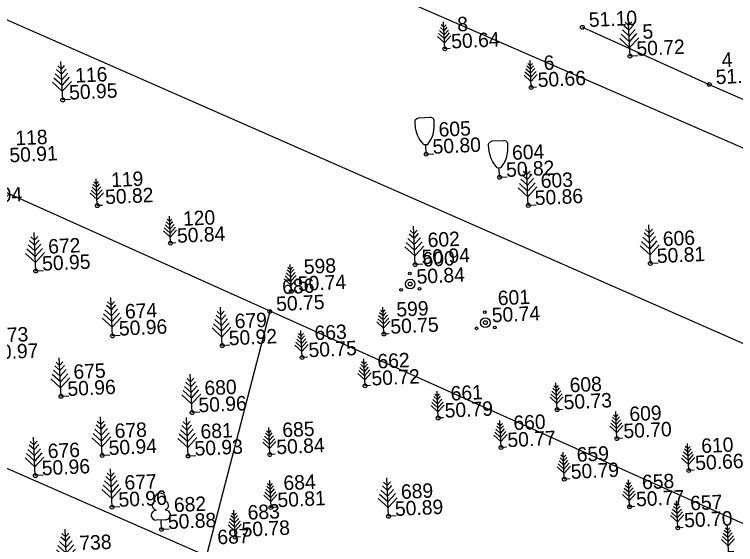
# Model space of a CAD drawing. Extents: x 642181 to 642470, y 6454579 to 6454826.
# Drawn here: x 642331.51 to 642368.96, y 6454710.13 to 6454737.67 of the extents above; entities that cross this region are included whole.
import ezdxf

# ---------------------------------------------------------------- set-up
doc = ezdxf.new("R2010")
doc.units = 0
for name, color, linetype in [('10', 7, 'Continuous'), ('30', 7, 'Continuous'), ('54', 7, 'Continuous'), ('59', 7, 'Continuous'), ('62', 7, 'Continuous'), ('Default', 7, 'Continuous')]:
    doc.layers.add(name, color=color, linetype=linetype)

# ---------------------------------------------------------------- blocks, each defined once
blk = doc.blocks.new('POINT_DISPLAY')
at = {"layer": 'Default'}
blk.add_line((0, 0), (0, 0), dxfattribs=at)
blk = doc.blocks.new('PUNKT_1')
at = {"layer": '54'}
blk.add_circle((0, 0), 10, dxfattribs=at)
blk = doc.blocks.new('VMAND_8')
at = {"layer": '10'}
for p, q in [((0, 0), (0, 200)), ((0, 135), (-24.865, 159.865)), ((0, 160), (-18.108, 178.108)), ((0, 160), (18.108, 178.108)), ((0, 135), (24.865, 159.865)), ((0, 75), (-41.081, 116.081)), ((0, 105), (-32.973, 137.973)), ((0, 105), (32.973, 137.973)), ((0, 75), (41.081, 116.081)), ((0, 45), (-49.189, 94.189)), ((0, 45), (49.189, 94.189)), ((40, 0), (0, 0))]:
    blk.add_line(p, q, dxfattribs=at)
blk = doc.blocks.new('VPQQSA')
at = {"layer": '10'}
for centre, radius in [((0, 55), 7.07), ((0, 0), 25), ((-47.6, -27.5), 7.07), ((47.6, -27.5), 7.07)]:
    blk.add_circle(centre, radius, dxfattribs=at)
blk = doc.blocks.new('VKITPU_8')
at = {"layer": '10'}
for p, q in [((-30, 190), (30, 190)), ((-10, 50), (10, 50)), ((0, 0), (0, 50)), ((0, 0), (40, 0))]:
    blk.add_line(p, q, dxfattribs=at)
for points in [[(-10, 50), (-25.84, 71.296), (-32.292, 82.471), (-40, 100), (-46.128, 122.53), (-48.495, 138.13), (-50, 170), (-49.794, 174.158), (-46.834, 181.302), (-42.803, 185.01), (-30, 190)], [(10, 50), (25.84, 71.296), (32.292, 82.471), (40, 100), (46.128, 122.53), (48.495, 138.13), (50, 170), (49.794, 174.158), (46.834, 181.302), (42.803, 185.01), (30, 190)]]:
    blk.add_lwpolyline(points, dxfattribs=at)
blk = doc.blocks.new('VLAIPU')
at = {"layer": '10'}
for p, q in [((-25, 103.2), (-25, 100)), ((25, 103.2), (25, 100)), ((25, 50), (-25, 50)), ((0, 0), (0, 50)), ((40, 0), (0, 0))]:
    blk.add_line(p, q, dxfattribs=at)
for centre, radius, start, end in [((0, 160), 29.2, 332.5799, 207.4201), ((-20, 125), 22.4, 105.2441, 257.079), ((20, 125), 22.4, 282.921, 74.7559), ((-25, 75), 25, 90, 270), ((25, 75), 25, 270, 90)]:
    blk.add_arc(centre, radius, start, end, dxfattribs=at)

msp = doc.modelspace()

# ---------------------------------------------------------------- linework, layer by layer
at = {"layer": '30'}
for p, q in [((642263.494, 6454776.852), (642406.762, 6454714.438)), ((642424.025, 6454696.539), (642322.704, 6454741.084)), ((642319.28, 6454733.714), (642412.258, 6454691.956)), ((642313.557, 6454721.77), (642383.428, 6454691.204))]:
    msp.add_line(p, q, dxfattribs=at)
for points in [[(642361, 6454737.002), (642367.588, 6454734.03), (642370.831, 6454732.617)], [(642344.766, 6454722.242), (642341.398, 6454709.243), (642337.183, 6454697.623)]]:
    msp.add_lwpolyline(points, dxfattribs=at)

# ---------------------------------------------------------------- block references
at = {"layer": '10', "rotation": 2.5641348900800813}
for name, p, xscale, yscale in [('VMAND_8', (642363.474, 6454735.5), 0.009998996664485326, 0.009998996664485327), ('VMAND_8', (642353.857, 6454735.883), 0.006999297665139728, 0.006999297665139729), ('VMAND_8', (642334.013, 6454733.227), 0.009998996664485326, 0.009998996664485327), ('VMAND_8', (642358.343, 6454733.879), 0.006999297665139728, 0.006999297665139729), ('POINT_DISPLAY', (642363.474, 6454735.5), 0.009998996664485327, 0.00999899666448533), ('POINT_DISPLAY', (642334.013, 6454733.227), 0.009998996664485327, 0.00999899666448533), ('POINT_DISPLAY', (642334.046, 6454733.159), 0.009998996664485327, 0.00999899666448533), ('VKITPU_8', (642352.888, 6454730.415), 0.009998996664485326, 0.009998996664485327), ('VKITPU_8', (642356.703, 6454729.212), 0.009998996664485326, 0.009998996664485327), ('POINT_DISPLAY', (642352.888, 6454730.415), 0.009998996664485327, 0.00999899666448533), ('VMAND_8', (642358.192, 6454727.749), 0.009998996664485326, 0.009998996664485327), ('POINT_DISPLAY', (642356.703, 6454729.212), 0.009998996664485327, 0.00999899666448533), ('VMAND_8', (642335.808, 6454727.738), 0.006999297665139728, 0.006999297665139729), ('POINT_DISPLAY', (642358.192, 6454727.749), 0.009998996664485327, 0.00999899666448533), ('VMAND_8', (642339.613, 6454725.788), 0.006999297665139728, 0.006999297665139729), ('VMAND_8', (642352.319, 6454724.675), 0.009998996664485326, 0.009998996664485327), ('VMAND_8', (642364.533, 6454724.736), 0.009998996664485326, 0.009998996664485327), ('VMAND_8', (642332.613, 6454724.34), 0.009998996664485326, 0.009998996664485327), ('VMAND_8', (642345.891, 6454723.288), 0.006999297665139728, 0.006999297665139729), ('POINT_DISPLAY', (642352.319, 6454724.675), 0.009998996664485327, 0.00999899666448533), ('POINT_DISPLAY', (642364.533, 6454724.736), 0.009998996664485327, 0.00999899666448533), ('POINT_DISPLAY', (642332.613, 6454724.34), 0.009998996664485327, 0.00999899666448533), ('VPQQSA', (642352.057, 6454723.664), 0.009998996664485326, 0.009998996664485327), ('POINT_DISPLAY', (642352.057, 6454723.664), 0.009998996664485327, 0.00999899666448533), ('VMAND_8', (642336.599, 6454720.969), 0.009998996664485326, 0.009998996664485327), ('VMAND_8', (642342.3, 6454720.464), 0.009998996664485326, 0.009998996664485327), ('VMAND_8', (642350.694, 6454721.067), 0.006999297665139728, 0.006999297665139729), ('VPQQSA', (642355.962, 6454721.661), 0.009998996664485326, 0.009998996664485327), ('POINT_DISPLAY', (642355.962, 6454721.661), 0.009998996664485327, 0.00999899666448533), ('POINT_DISPLAY', (642336.599, 6454720.969), 0.009998996664485327, 0.00999899666448533), ('VMAND_8', (642346.444, 6454719.848), 0.006999297665139728, 0.006999297665139729), ('POINT_DISPLAY', (642342.3, 6454720.464), 0.009998996664485327, 0.00999899666448533), ('VMAND_8', (642333.925, 6454717.831), 0.009998996664485326, 0.009998996664485327), ('VMAND_8', (642349.713, 6454718.377), 0.006999297665139728, 0.006999297665139729), ('VMAND_8', (642340.729, 6454716.986), 0.009998996664485326, 0.009998996664485327), ('VMAND_8', (642359.692, 6454717.14), 0.006999297665139728, 0.006999297665139729), ('VMAND_8', (642353.514, 6454716.708), 0.006999297665139728, 0.006999297665139729), ('POINT_DISPLAY', (642333.925, 6454717.831), 0.009998996664485327, 0.00999899666448533), ('POINT_DISPLAY', (642340.729, 6454716.986), 0.009998996664485327, 0.00999899666448533), ('VMAND_8', (642362.796, 6454715.639), 0.006999297665139728, 0.006999297665139729), ('VMAND_8', (642336.064, 6454714.763), 0.009998996664485326, 0.009998996664485327), ('VMAND_8', (642340.525, 6454714.73), 0.009998996664485326, 0.009998996664485327), ('VMAND_8', (642356.774, 6454715.175), 0.006999297665139728, 0.006999297665139729), ('VMAND_8', (642344.772, 6454714.808), 0.006999297665139728, 0.006999297665139729), ('VMAND_8', (642332.59, 6454713.714), 0.009998996664485326, 0.009998996664485327), ('VMAND_8', (642366.528, 6454713.983), 0.006999297665139728, 0.006999297665139729), ('VMAND_8', (642360.062, 6454713.529), 0.006999297665139728, 0.006999297665139729), ('POINT_DISPLAY', (642336.064, 6454714.763), 0.009998996664485327, 0.00999899666448533), ('POINT_DISPLAY', (642340.525, 6454714.73), 0.009998996664485327, 0.00999899666448533), ('VMAND_8', (642336.576, 6454712.076), 0.009998996664485326, 0.009998996664485327), ('POINT_DISPLAY', (642332.59, 6454713.714), 0.009998996664485327, 0.00999899666448533), ('VMAND_8', (642344.831, 6454712.056), 0.006999297665139728, 0.006999297665139729), ('VMAND_8', (642350.932, 6454711.6), 0.009998996664485326, 0.009998996664485327), ('VMAND_8', (642363.452, 6454712.098), 0.006999297665139728, 0.006999297665139729), ('VLAIPU', (642339.142, 6454710.915), 0.009998996664485326, 0.009998996664485327), ('VMAND_8', (642365.954, 6454711.004), 0.006999297665139728, 0.006999297665139729), ('POINT_DISPLAY', (642336.576, 6454712.076), 0.009998996664485327, 0.00999899666448533), ('VMAND_8', (642342.97, 6454710.52), 0.006999297665139728, 0.006999297665139729), ('POINT_DISPLAY', (642350.932, 6454711.6), 0.009998996664485327, 0.00999899666448533), ('VMAND_8', (642334.23, 6454708.937), 0.009998996664485326, 0.009998996664485327), ('POINT_DISPLAY', (642339.142, 6454710.915), 0.009998996664485327, 0.00999899666448533), ('VMAND_8', (642368.593, 6454709.759), 0.006999297665139728, 0.006999297665139729)]:
    msp.add_blockref(name, p, dxfattribs=dict(at, xscale=xscale, yscale=yscale))
at = {"layer": '30', "xscale": 0.009998996664485327, "yscale": 0.00999899666448533, "rotation": 2.5641348900800813}
for p in [(642361, 6454737.002), (642367.588, 6454734.03), (642344.766, 6454722.242)]:
    msp.add_blockref('POINT_DISPLAY', p, dxfattribs=at)
at = {"layer": '54', "xscale": 0.009998996664485326, "yscale": 0.009998996664485327, "rotation": 2.5641348900800813}
for p in [(642361, 6454737.002), (642353.857, 6454735.883), (642363.474, 6454735.5), (642367.588, 6454734.03), (642358.343, 6454733.879), (642334.013, 6454733.227), (642352.888, 6454730.415), (642356.703, 6454729.212), (642335.808, 6454727.738), (642358.192, 6454727.749), (642339.613, 6454725.788), (642352.319, 6454724.675), (642364.533, 6454724.736), (642332.613, 6454724.34), (642352.057, 6454723.664), (642345.891, 6454723.288), (642344.766, 6454722.242), (642355.962, 6454721.661), (642336.599, 6454720.969), (642350.694, 6454721.067), (642342.3, 6454720.464), (642346.444, 6454719.848), (642349.713, 6454718.377), (642333.925, 6454717.831), (642359.692, 6454717.14), (642340.729, 6454716.986), (642353.514, 6454716.708), (642362.796, 6454715.639), (642356.774, 6454715.175), (642336.064, 6454714.763), (642340.525, 6454714.73), (642344.772, 6454714.808), (642332.59, 6454713.714), (642366.528, 6454713.983), (642360.062, 6454713.529), (642336.576, 6454712.076), (642344.831, 6454712.056), (642363.452, 6454712.098), (642350.932, 6454711.6), (642339.142, 6454710.915), (642365.954, 6454711.004), (642342.97, 6454710.52)]:
    msp.add_blockref('PUNKT_1', p, dxfattribs=at)

# ---------------------------------------------------------------- texts
at = {"layer": '59'}
for s, p in [('50.82', (642336.232, 6454727.814)), ('50.81', (642364.883, 6454724.751)), ('50.97', (642330.259, 6454719.735)), ('50.66', (642366.877, 6454713.999)), ('50.89', (642351.282, 6454711.616))]:
    msp.add_text(s, height=0.7499, rotation=2.5641, dxfattribs=at).set_placement(p)
at = {"layer": '62'}
for s, height, p in [('8', 0.75, (642354.517, 6454736.784)), ('5', 0.75, (642364.135, 6454736.401)), ('6', 0.75, (642359.004, 6454734.779)), ('4', 0.75, (642368.248, 6454734.93)), ('116', 0.7499, (642334.674, 6454734.127)), ('605', 0.7499, (642353.549, 6454731.315)), ('118', 0.7499, (642331.57, 6454730.869)), ('604', 0.7499, (642357.363, 6454730.112)), ('119', 0.7499, (642336.542, 6454728.699)), ('603', 0.7499, (642358.853, 6454728.649)), ('120', 0.7499, (642340.274, 6454726.688)), ('602', 0.7499, (642352.979, 6454725.576)), ('606', 0.7499, (642365.193, 6454725.636)), ('672', 0.7499, (642333.273, 6454725.241)), ('600', 0.7499, (642352.717, 6454724.564)), ('598', 0.7499, (642346.551, 6454724.189)), ('686', 0.7499, (642345.426, 6454723.143)), ('601', 0.7499, (642356.622, 6454722.561)), ('674', 0.7499, (642337.26, 6454721.869)), ('599', 0.7499, (642351.354, 6454721.968)), ('679', 0.7499, (642342.96, 6454721.365)), ('673', 0.7499, (642330.569, 6454720.62)), ('663', 0.7499, (642347.105, 6454720.748)), ('662', 0.7499, (642350.373, 6454719.277)), ('675', 0.7499, (642334.586, 6454718.732)), ('680', 0.7499, (642341.39, 6454717.886)), ('608', 0.7499, (642360.353, 6454718.041)), ('661', 0.7499, (642354.174, 6454717.608)), ('609', 0.7499, (642363.457, 6454716.539)), ('660', 0.7499, (642357.434, 6454716.075)), ('678', 0.7499, (642336.725, 6454715.663)), ('681', 0.7499, (642341.185, 6454715.63)), ('685', 0.7499, (642345.433, 6454715.708)), ('610', 0.7499, (642367.188, 6454714.884)), ('676', 0.7499, (642333.251, 6454714.614)), ('659', 0.7499, (642360.723, 6454714.429)), ('658', 0.7499, (642364.113, 6454712.998)), ('677', 0.7499, (642337.236, 6454712.976)), ('684', 0.7499, (642345.492, 6454712.956)), ('689', 0.7499, (642351.593, 6454712.501)), ('657', 0.7499, (642366.614, 6454711.904)), ('682', 0.7499, (642339.803, 6454711.816)), ('683', 0.7499, (642343.631, 6454711.421)), ('687', 0.7499, (642342.059, 6454710.143)), ('738', 0.7499, (642334.891, 6454709.837))]:
    msp.add_text(s, height=height, rotation=2.5641, dxfattribs=at).set_placement(p)
at = {"layer": 'Default'}
for s, p in [('51.10', (642361.35, 6454737.017)), ('50.64', (642354.206, 6454735.899)), ('50.72', (642363.824, 6454735.516)), ('51.03', (642367.937, 6454734.046)), ('50.66', (642358.693, 6454733.895)), ('50.95', (642334.363, 6454733.243)), ('50.80', (642353.238, 6454730.431)), ('50.91', (642331.259, 6454729.984)), ('50.82', (642357.052, 6454729.227)), ('50.94', (642329.419, 6454727.859)), ('50.86', (642358.542, 6454727.765)), ('50.84', (642339.963, 6454725.803)), ('50.94', (642352.668, 6454724.691)), ('50.95', (642332.962, 6454724.356)), ('50.84', (642352.406, 6454723.679)), ('50.74', (642346.24, 6454723.304)), ('50.75', (642345.115, 6454722.258)), ('50.74', (642356.311, 6454721.676)), ('50.96', (642336.949, 6454720.984)), ('50.75', (642351.043, 6454721.083)), ('50.92', (642342.65, 6454720.48)), ('50.75', (642346.794, 6454719.864)), ('50.72', (642350.063, 6454718.393)), ('50.96', (642334.275, 6454717.847)), ('50.73', (642360.042, 6454717.156)), ('50.96', (642341.079, 6454717.001)), ('50.79', (642353.864, 6454716.723)), ('50.70', (642363.146, 6454715.655)), ('50.77', (642357.123, 6454715.191)), ('50.94', (642336.414, 6454714.779)), ('50.93', (642340.875, 6454714.745)), ('50.84', (642345.122, 6454714.823)), ('50.96', (642332.94, 6454713.729)), ('50.79', (642360.412, 6454713.544)), ('50.96', (642336.926, 6454712.091)), ('50.81', (642345.181, 6454712.072)), ('50.77', (642363.802, 6454712.114)), ('50.88', (642339.492, 6454710.931)), ('50.70', (642366.303, 6454711.02)), ('50.78', (642343.32, 6454710.536))]:
    msp.add_text(s, height=0.7499, rotation=2.5641, dxfattribs=at).set_placement(p)

doc.saveas('drawing.dxf')
